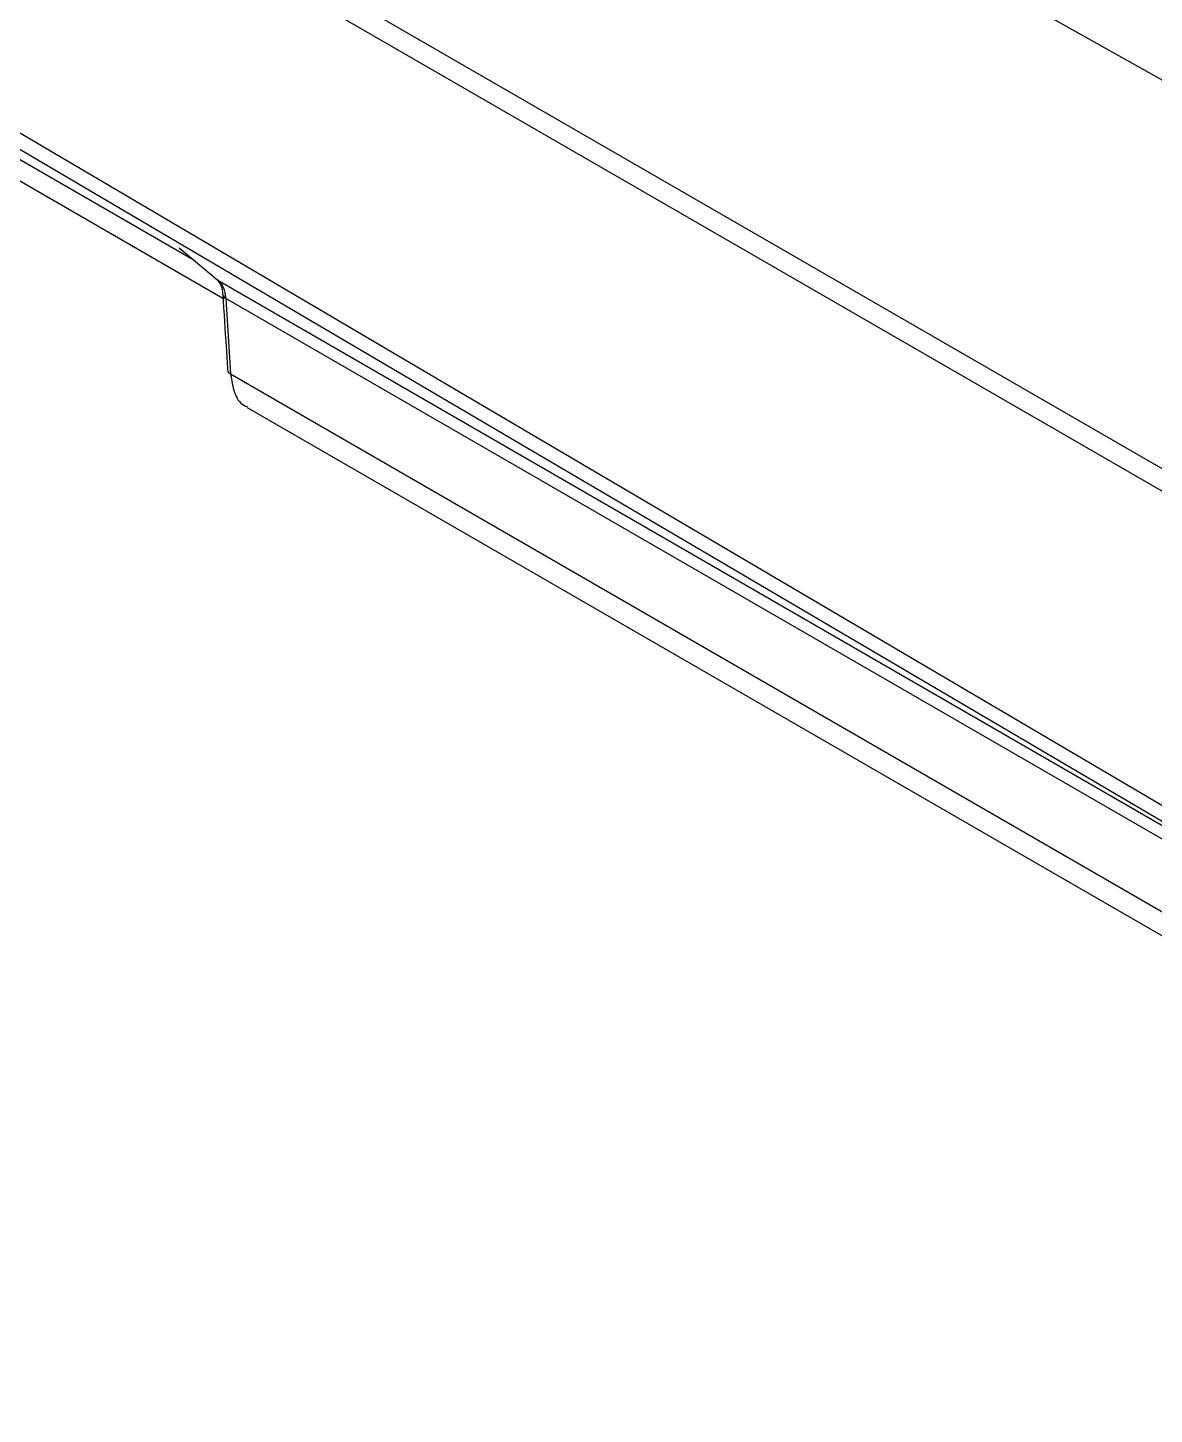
# Model space of a CAD drawing. Extents: x 8 to 113, y 0 to 87.
# Drawn here: x 73.043 to 74.69, y 6.91 to 8.937 of the extents above; entities that cross this region are included whole.
import ezdxf

# ---------------------------------------------------------------- set-up
doc = ezdxf.new("R2010")
doc.units = 0
doc.header["$MEASUREMENT"] = 0
doc.layers.add('OBJECT', color=7, linetype='CONTINUOUS')

msp = doc.modelspace()

# ---------------------------------------------------------------- linework, layer by layer
at = {"layer": 'OBJECT'}
for p, q in [((76.0998, 7.4855), (72.7877, 9.3975)), ((72.7877, 9.3648), (76.0998, 7.4528)), ((73.2846, 8.5977), (72.317, 9.1562)), ((72.3361, 9.1148), (73.3284, 8.5419)), ((73.2644, 8.6155), (73.3208, 8.5681)), ((73.3208, 8.5681), (75.2925, 7.4299)), ((73.3324, 8.5415), (73.3395, 8.4312)), ((76.0325, 6.9828), (73.3324, 8.5415)), ((73.3395, 8.4312), (75.9494, 6.9245)), ((73.3636, 8.3819), (75.9136, 6.9098))]:
    msp.add_line(p, q, dxfattribs=at)
at = {"layer": 'OBJECT', "flags": 128}
for points in [[(76.1505, 8.0487), (75.9851, 8.1414), (75.2762, 8.5387), (72.7894, 9.9325)], [(72.7894, 8.9258), (72.9666, 8.8215), (73.6754, 8.4044), (76.0428, 7.0116)], [(72.8128, 8.8878), (73.4533, 8.5111), (76.0325, 6.9948)]]:
    msp.add_lwpolyline(points, dxfattribs=at)
at = {"layer": 'OBJECT'}
for centre, radius, start, end in [((73.335, 8.5481), 0.00703, 189.584, 248.5706), ((73.342, 8.4377), 0.00702, 190.0649, 248.7038)]:
    msp.add_arc(centre, radius, start, end, dxfattribs=at)
for points, knots in [([(73.3208, 8.5681), (73.3237, 8.565), (73.3298, 8.5588), (73.3315, 8.5474), (73.3324, 8.5415)], [0, 0, 0, 0, 0.486981, 1, 1, 1, 1]), ([(73.3208, 8.5667), (73.3219, 8.5659), (73.3247, 8.5636), (73.3279, 8.5536), (73.3281, 8.5446), (73.3282, 8.5414)], [0, 0, 0, 0, 0.286503, 0.740259, 1, 1, 1, 1]), ([(73.3281, 8.5469), (73.3297, 8.5212), (73.332, 8.4844), (73.3345, 8.4476), (73.3352, 8.4365)], [0, 0, 0, 0, 0.7000048, 1, 1, 1, 1]), ([(73.3395, 8.4312), (73.341, 8.4217), (73.3439, 8.4028), (73.3538, 8.3867), (73.3623, 8.3837), (73.3641, 8.383)], [0, 0, 0, 0, 0.438906, 0.877849, 1, 1, 1, 1])]:
    msp.add_open_spline(points, degree=3, knots=knots, dxfattribs=at)

doc.saveas('drawing.dxf')
